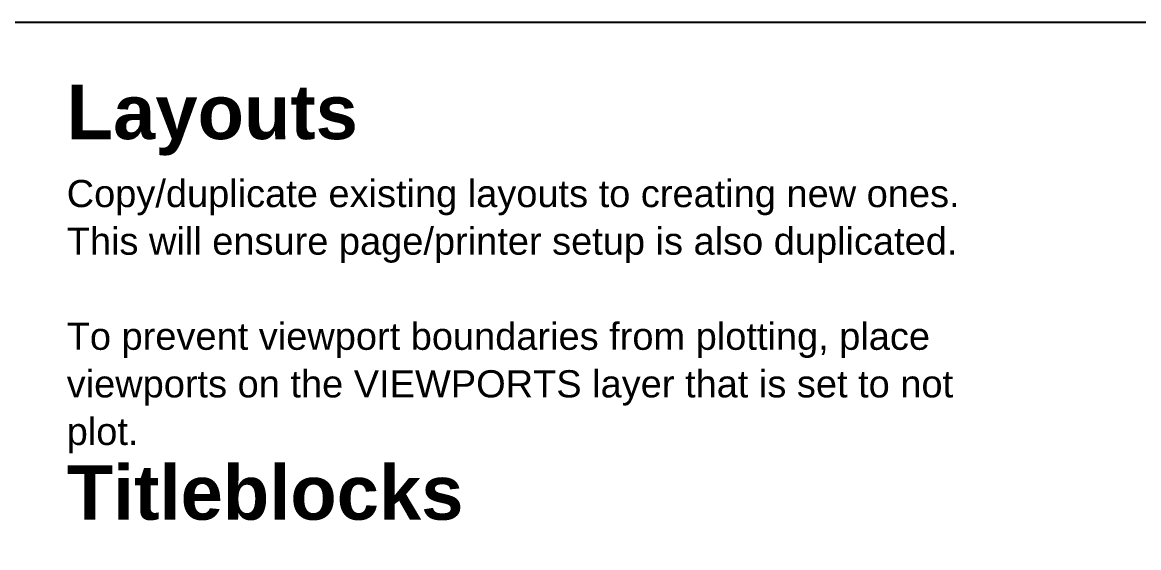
# Model space of a CAD drawing. Header units: millimetres. Extents: x 6670 to 127750, y 41694 to 79093.
# Drawn here: x 107217 to 117483, y 64561 to 69393 of the extents above; entities that cross this region are included whole.
import ezdxf

# ---------------------------------------------------------------- set-up
doc = ezdxf.new("R2010")
doc.units = ezdxf.units.MM
doc.header["$LTSCALE"] = 1000
doc.styles.add('2.5mm REGULAR', font='HelveticaNowDisplay-Regular.ttf', dxfattribs={"height": 2.5})
doc.styles.add('5.0mm BOLD', font='HelveticaNowDisplay-Bold.ttf', dxfattribs={"height": 5})

msp = doc.modelspace()

# ---------------------------------------------------------------- linework, layer by layer
msp.add_lwpolyline([(96250.8, 69393.4), (127750.4, 69393.4), (127750.4, 41693.7), (96250.8, 41693.7)], close=True)

# ---------------------------------------------------------------- texts
at = {"width": 8750, "attachment_point": 1, "line_spacing_factor": 1.05}
for s, insert, char_height, style in [('Layouts', (107625.4, 68818.7), 500, '5.0mm BOLD'), ('Copy/duplicate existing layouts to creating new ones. This will ensure page/printer setup is also duplicated.', (107625.4, 67943.7), 250, '2.5mm REGULAR'), ('To prevent viewport boundaries from plotting, place viewports on the VIEWPORTS layer that is set to not plot.', (107625.4, 66631.2), 250, '2.5mm REGULAR'), ('Titleblocks', (107625.4, 65318.7), 500, '5.0mm BOLD')]:
    msp.add_mtext(s, dxfattribs=dict(at, insert=insert, char_height=char_height, style=style))

doc.saveas('drawing.dxf')
